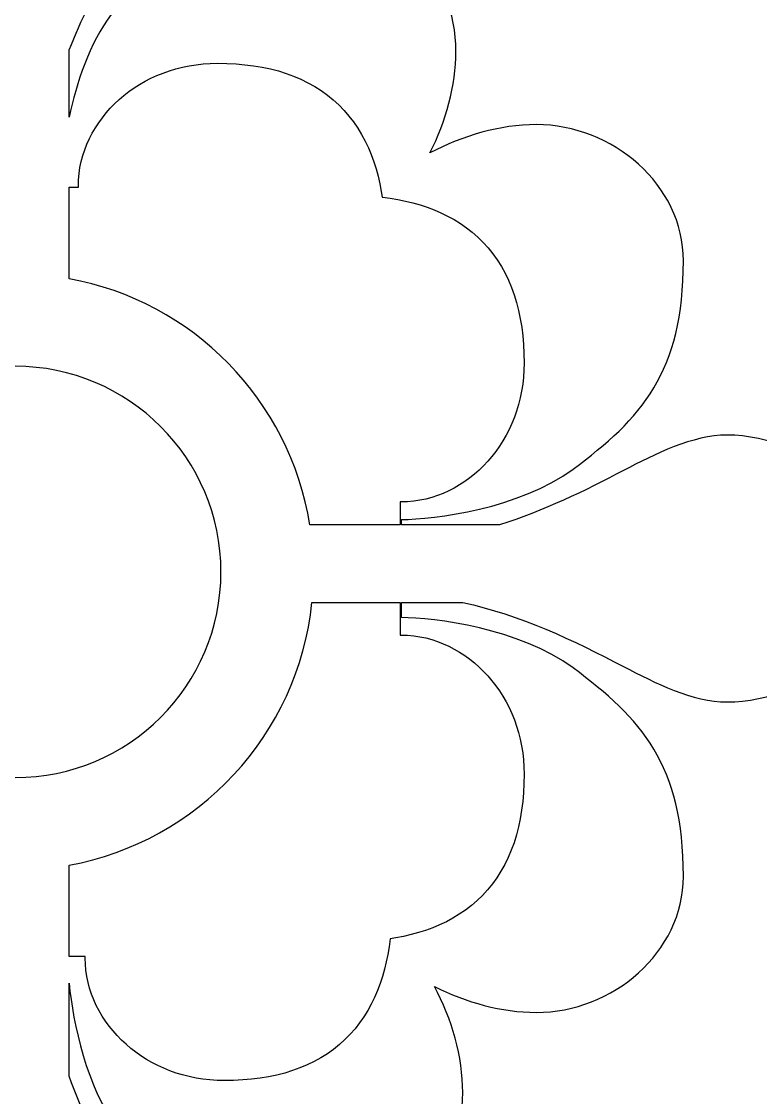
# Model space of a CAD drawing. Header units: centimetres. Extents: x 21.2 to 27, y -9 to 9.
# Drawn here: x 25.418 to 26.209, y 0.678 to 1.83 of the extents above; entities that cross this region are included whole.
import ezdxf

# ---------------------------------------------------------------- set-up
doc = ezdxf.new("R2010")
doc.units = ezdxf.units.CM
doc.header["$MEASUREMENT"] = 0
doc.layers.add('layer 1', color=7, linetype='Continuous')

msp = doc.modelspace()

# ---------------------------------------------------------------- linework, layer by layer
at = {"layer": 'layer 1', "color": 250}
for points, knots in [([(21.19047, -9.00019), (21.19047, -9.00019), (21.19047, -7.7491), (21.19047, -7.7491), (21.19047, -7.7491), (21.19047, -7.7491), (21.19047, -7.63661), (21.19047, -7.63661), (21.19047, -7.63661), (21.19047, -7.63661), (21.19047, -7.23319), (21.19047, -7.23319), (21.19047, -7.23319), (21.19047, -7.23319), (21.19047, -7.03897), (21.19047, -7.03897), (21.19047, -7.03897), (21.19047, -7.03897), (21.19047, -5.26695), (21.19047, -5.26695), (21.19047, -5.26695), (21.19047, -5.26695), (21.19047, -5.15446), (21.19047, -5.15446), (21.19047, -5.15446), (21.19047, -5.15446), (21.19047, -4.75104), (21.19047, -4.75104), (21.19047, -4.75104), (21.19047, -4.75104), (21.19047, -4.55682), (21.19047, -4.55682), (21.19047, -4.55682), (21.19047, -4.55682), (21.19047, -2.7848), (21.19047, -2.7848), (21.19047, -2.7848), (21.19047, -2.7848), (21.19047, -2.67231), (21.19047, -2.67231), (21.19047, -2.67231), (21.19047, -2.67231), (21.19047, -2.26889), (21.19047, -2.26889), (21.19047, -2.26889), (21.19047, -2.26889), (21.19047, -2.07467), (21.19047, -2.07467), (21.19047, -2.07467), (21.19047, -2.07467), (21.19047, -0.30265), (21.19047, -0.30265), (21.19047, -0.30265), (21.19047, -0.30265), (21.19047, -0.19016), (21.19047, -0.19016), (21.19047, -0.19016), (21.19047, -0.19016), (21.19047, 0.21326), (21.19047, 0.21326), (21.19047, 0.21326), (21.19047, 0.21326), (21.19047, 0.40748), (21.19047, 0.40748), (21.19047, 0.40748), (21.19047, 0.40748), (21.19047, 2.1795), (21.19047, 2.1795), (21.19047, 2.1795), (21.19047, 2.1795), (21.19047, 2.29199), (21.19047, 2.29199), (21.19047, 2.29199), (21.19047, 2.29199), (21.19047, 2.69541), (21.19047, 2.69541), (21.19047, 2.69541), (21.19047, 2.69541), (21.19047, 2.88963), (21.19047, 2.88963), (21.19047, 2.88963), (21.19047, 2.88963), (21.19047, 4.66165), (21.19047, 4.66165), (21.19047, 4.66165), (21.19047, 4.66165), (21.19047, 4.77414), (21.19047, 4.77414), (21.19047, 4.77414), (21.19047, 4.77414), (21.19047, 5.17756), (21.19047, 5.17756), (21.19047, 5.17756), (21.19047, 5.17756), (21.19047, 5.37178), (21.19047, 5.37178), (21.19047, 5.37178), (21.19047, 5.37178), (21.19047, 7.1438), (21.19047, 7.1438), (21.19047, 7.1438), (21.19047, 7.1438), (21.19047, 7.25629), (21.19047, 7.25629), (21.19047, 7.25629), (21.19047, 7.25629), (21.19047, 7.65971), (21.19047, 7.65971), (21.19047, 7.65971), (21.19047, 7.65971), (21.19047, 7.85393), (21.19047, 7.85393), (21.19047, 7.85393), (21.19047, 7.85393), (21.19047, 9.00077), (21.19047, 9.00077), (21.19047, 9.00077), (21.19047, 9.00077), (22.06369, 9.00077), (22.06369, 9.00077), (22.06369, 9.00077), (22.06369, 9.00077), (22.26069, 9.00077), (22.26069, 9.00077), (22.26069, 9.00077), (22.26069, 9.00077), (22.75317, 9.00077), (22.75317, 9.00077), (22.75317, 9.00077), (22.75317, 9.00077), (22.83643, 9.00077), (22.83643, 9.00077), (22.83643, 9.00077), (22.83643, 9.00077), (23.30109, 9.00077), (23.30109, 9.00077), (23.30109, 9.00077), (23.30109, 9.00077), (23.4937, 9.00077), (23.4937, 9.00077), (23.4937, 9.00077), (23.4937, 9.00077), (24.69645, 9.00077), (24.69645, 9.00077), (24.69645, 9.00077), (24.69645, 9.00077), (24.89344, 9.00077), (24.89344, 9.00077), (24.89344, 9.00077), (24.89344, 9.00077), (25.38592, 9.00077), (25.38592, 9.00077), (25.38592, 9.00077), (25.38592, 9.00077), (25.46919, 9.00077), (25.46919, 9.00077), (25.46919, 9.00077), (25.46919, 9.00077), (25.93384, 9.00077), (25.93384, 9.00077), (25.93384, 9.00077), (25.93384, 9.00077), (26.12645, 9.00077), (26.12645, 9.00077), (26.12645, 9.00077), (26.12645, 9.00077), (26.99977, 9.00077), (26.99977, 9.00077), (26.99977, 9.00077), (26.99977, 9.00077), (26.99977, 7.78696), (26.99977, 7.78696), (26.99977, 7.78696), (26.99977, 7.78696), (26.99977, 7.67444), (26.99977, 7.67444), (26.99977, 7.67444), (26.99977, 7.67444), (26.99977, 7.27121), (26.99977, 7.27121), (26.99977, 7.27121), (26.99977, 7.27121), (26.99977, 7.0909), (26.99977, 7.0909), (26.99977, 7.0909), (26.99977, 7.0909), (26.99977, 5.25821), (26.99977, 5.25821), (26.99977, 5.25821), (26.99977, 5.25821), (26.99977, 5.1457), (26.99977, 5.1457), (26.99977, 5.1457), (26.99977, 5.1457), (26.99977, 4.74247), (26.99977, 4.74247), (26.99977, 4.74247), (26.99977, 4.74247), (26.99977, 4.56216), (26.99977, 4.56216), (26.99977, 4.56216), (26.99977, 4.56216), (26.99977, 2.79003), (26.99977, 2.79003), (26.99977, 2.79003), (26.99977, 2.79003), (26.99977, 2.67751), (26.99977, 2.67751), (26.99977, 2.67751), (26.99977, 2.67751), (26.99977, 2.27429), (26.99977, 2.27429), (26.99977, 2.27429), (26.99977, 2.27429), (26.99977, 2.09398), (26.99977, 2.09398), (26.99977, 2.09398), (26.99977, 2.09398), (26.99977, 0.32184), (26.99977, 0.32184), (26.99977, 0.32184), (26.99977, 0.32184), (26.99977, 0.20933), (26.99977, 0.20933), (26.99977, 0.20933), (26.99977, 0.20933), (26.99977, -0.1939), (26.99977, -0.1939), (26.99977, -0.1939), (26.99977, -0.1939), (26.99977, -0.37421), (26.99977, -0.37421), (26.99977, -0.37421), (26.99977, -0.37421), (26.99977, -2.14634), (26.99977, -2.14634), (26.99977, -2.14634), (26.99977, -2.14634), (26.99977, -2.25886), (26.99977, -2.25886), (26.99977, -2.25886), (26.99977, -2.25886), (26.99977, -2.66208), (26.99977, -2.66208), (26.99977, -2.66208), (26.99977, -2.66208), (26.99977, -2.84239), (26.99977, -2.84239), (26.99977, -2.84239), (26.99977, -2.84239), (26.99977, -4.61452), (26.99977, -4.61452), (26.99977, -4.61452), (26.99977, -4.61452), (26.99977, -4.72704), (26.99977, -4.72704), (26.99977, -4.72704), (26.99977, -4.72704), (26.99977, -5.13027), (26.99977, -5.13027), (26.99977, -5.13027), (26.99977, -5.13027), (26.99977, -5.31058), (26.99977, -5.31058), (26.99977, -5.31058), (26.99977, -5.31058), (26.99977, -7.08271), (26.99977, -7.08271), (26.99977, -7.08271), (26.99977, -7.08271), (26.99977, -7.19522), (26.99977, -7.19522), (26.99977, -7.19522), (26.99977, -7.19522), (26.99977, -7.59845), (26.99977, -7.59845), (26.99977, -7.59845), (26.99977, -7.59845), (26.99977, -7.77876), (26.99977, -7.77876), (26.99977, -7.77876), (26.99977, -7.77876), (26.99977, -9.00019), (26.99977, -9.00019), (26.99977, -9.00019), (26.99977, -9.00019), (26.12655, -9.00019), (26.12655, -9.00019), (26.12655, -9.00019), (26.12655, -9.00019), (25.92852, -9.00019), (25.92852, -9.00019), (25.92852, -9.00019), (25.92852, -9.00019), (25.46919, -9.00019), (25.46919, -9.00019), (25.46919, -9.00019), (25.46919, -9.00019), (25.38592, -9.00019), (25.38592, -9.00019), (25.38592, -9.00019), (25.38592, -9.00019), (24.89003, -9.00019), (24.89003, -9.00019), (24.89003, -9.00019), (24.89003, -9.00019), (24.69651, -9.00019), (24.69651, -9.00019), (24.69651, -9.00019), (24.69651, -9.00019), (23.4938, -9.00019), (23.4938, -9.00019), (23.4938, -9.00019), (23.4938, -9.00019), (23.29577, -9.00019), (23.29577, -9.00019), (23.29577, -9.00019), (23.29577, -9.00019), (22.83643, -9.00019), (22.83643, -9.00019), (22.83643, -9.00019), (22.83643, -9.00019), (22.75317, -9.00019), (22.75317, -9.00019), (22.75317, -9.00019), (22.75317, -9.00019), (22.25728, -9.00019), (22.25728, -9.00019), (22.25728, -9.00019), (22.25728, -9.00019), (22.06376, -9.00019), (22.06376, -9.00019), (22.06376, -9.00019), (22.06376, -9.00019), (21.19047, -9.00019), (21.19047, -9.00019)], [0, 0, 0, 0, 0.0117647, 0.0117647, 0.0117647, 0.0117647, 0.0235294, 0.0235294, 0.0235294, 0.0235294, 0.0352941, 0.0352941, 0.0352941, 0.0352941, 0.0470588, 0.0470588, 0.0470588, 0.0470588, 0.0588235, 0.0588235, 0.0588235, 0.0588235, 0.0705882, 0.0705882, 0.0705882, 0.0705882, 0.0823529, 0.0823529, 0.0823529, 0.0823529, 0.0941176, 0.0941176, 0.0941176, 0.0941176, 0.1058824, 0.1058824, 0.1058824, 0.1058824, 0.1176471, 0.1176471, 0.1176471, 0.1176471, 0.1294118, 0.1294118, 0.1294118, 0.1294118, 0.1411765, 0.1411765, 0.1411765, 0.1411765, 0.1529412, 0.1529412, 0.1529412, 0.1529412, 0.1647059, 0.1647059, 0.1647059, 0.1647059, 0.1764706, 0.1764706, 0.1764706, 0.1764706, 0.1882353, 0.1882353, 0.1882353, 0.1882353, 0.2, 0.2, 0.2, 0.2, 0.2117647, 0.2117647, 0.2117647, 0.2117647, 0.2235294, 0.2235294, 0.2235294, 0.2235294, 0.2352941, 0.2352941, 0.2352941, 0.2352941, 0.2470588, 0.2470588, 0.2470588, 0.2470588, 0.2588235, 0.2588235, 0.2588235, 0.2588235, 0.2705882, 0.2705882, 0.2705882, 0.2705882, 0.2823529, 0.2823529, 0.2823529, 0.2823529, 0.2941176, 0.2941176, 0.2941176, 0.2941176, 0.3058824, 0.3058824, 0.3058824, 0.3058824, 0.3176471, 0.3176471, 0.3176471, 0.3176471, 0.3294118, 0.3294118, 0.3294118, 0.3294118, 0.3411765, 0.3411765, 0.3411765, 0.3411765, 0.3529412, 0.3529412, 0.3529412, 0.3529412, 0.3647059, 0.3647059, 0.3647059, 0.3647059, 0.3764706, 0.3764706, 0.3764706, 0.3764706, 0.3882353, 0.3882353, 0.3882353, 0.3882353, 0.4, 0.4, 0.4, 0.4, 0.4117647, 0.4117647, 0.4117647, 0.4117647, 0.4235294, 0.4235294, 0.4235294, 0.4235294, 0.4352941, 0.4352941, 0.4352941, 0.4352941, 0.4470588, 0.4470588, 0.4470588, 0.4470588, 0.4588235, 0.4588235, 0.4588235, 0.4588235, 0.4705882, 0.4705882, 0.4705882, 0.4705882, 0.4823529, 0.4823529, 0.4823529, 0.4823529, 0.4941176, 0.4941176, 0.4941176, 0.4941176, 0.5058824, 0.5058824, 0.5058824, 0.5058824, 0.5176471, 0.5176471, 0.5176471, 0.5176471, 0.5294118, 0.5294118, 0.5294118, 0.5294118, 0.5411765, 0.5411765, 0.5411765, 0.5411765, 0.5529412, 0.5529412, 0.5529412, 0.5529412, 0.5647059, 0.5647059, 0.5647059, 0.5647059, 0.5764706, 0.5764706, 0.5764706, 0.5764706, 0.5882353, 0.5882353, 0.5882353, 0.5882353, 0.6, 0.6, 0.6, 0.6, 0.6117647, 0.6117647, 0.6117647, 0.6117647, 0.6235294, 0.6235294, 0.6235294, 0.6235294, 0.6352941, 0.6352941, 0.6352941, 0.6352941, 0.6470588, 0.6470588, 0.6470588, 0.6470588, 0.6588235, 0.6588235, 0.6588235, 0.6588235, 0.6705882, 0.6705882, 0.6705882, 0.6705882, 0.6823529, 0.6823529, 0.6823529, 0.6823529, 0.6941176, 0.6941176, 0.6941176, 0.6941176, 0.7058824, 0.7058824, 0.7058824, 0.7058824, 0.7176471, 0.7176471, 0.7176471, 0.7176471, 0.7294118, 0.7294118, 0.7294118, 0.7294118, 0.7411765, 0.7411765, 0.7411765, 0.7411765, 0.7529412, 0.7529412, 0.7529412, 0.7529412, 0.7647059, 0.7647059, 0.7647059, 0.7647059, 0.7764706, 0.7764706, 0.7764706, 0.7764706, 0.7882353, 0.7882353, 0.7882353, 0.7882353, 0.8, 0.8, 0.8, 0.8, 0.8117647, 0.8117647, 0.8117647, 0.8117647, 0.8235294, 0.8235294, 0.8235294, 0.8235294, 0.8352941, 0.8352941, 0.8352941, 0.8352941, 0.8470588, 0.8470588, 0.8470588, 0.8470588, 0.8588235, 0.8588235, 0.8588235, 0.8588235, 0.8705882, 0.8705882, 0.8705882, 0.8705882, 0.8823529, 0.8823529, 0.8823529, 0.8823529, 0.8941176, 0.8941176, 0.8941176, 0.8941176, 0.9058824, 0.9058824, 0.9058824, 0.9058824, 0.9176471, 0.9176471, 0.9176471, 0.9176471, 0.9294118, 0.9294118, 0.9294118, 0.9294118, 0.9411765, 0.9411765, 0.9411765, 0.9411765, 0.9529412, 0.9529412, 0.9529412, 0.9529412, 0.9647059, 0.9647059, 0.9647059, 0.9647059, 0.9764706, 0.9764706, 0.9764706, 0.9764706, 1, 1, 1, 1]), ([(26.66267, 1.75896), (26.5076, 1.77682), (26.38481, 1.94195), (26.37667, 2.1467), (26.37667, 2.1467), (26.15263, 2.1493), (25.97198, 2.28903), (25.97198, 2.461), (25.97198, 2.461), (25.97198, 2.46704), (25.97222, 2.47304), (25.97266, 2.479), (25.97266, 2.479), (25.97266, 2.479), (25.72751, 2.4044), (25.72751, 2.4044), (25.72751, 2.4044), (25.72751, 2.4044), (25.51132, 2.47019), (25.51132, 2.47019), (25.51132, 2.47019), (25.51132, 2.47019), (25.44722, 2.25087), (25.44722, 2.25087), (25.44722, 2.25087), (25.46594, 2.21258), (25.48543, 2.1756), (25.50117, 2.14663), (25.50117, 2.14663), (25.53034, 2.09416), (25.55074, 2.04605), (25.55074, 2.00229), (25.55074, 2.00229), (25.55074, 1.96584), (25.53034, 1.92501), (25.51283, 1.89147), (25.51283, 1.89147), (25.49743, 1.86247), (25.48204, 1.83154), (25.46919, 1.79947), (25.46919, 1.79947), (25.46919, 1.79947), (25.46919, 1.72738), (25.46919, 1.72738), (25.46919, 1.72738), (25.47708, 1.76451), (25.49107, 1.8063), (25.5143, 1.83752), (25.5143, 1.83752), (25.56824, 1.91044), (25.6178, 1.95562), (25.73739, 1.95562), (25.73739, 1.95562), (25.81904, 1.95562), (25.88319, 1.87983), (25.88319, 1.79815), (25.88319, 1.79815), (25.88319, 1.7612), (25.87243, 1.72306), (25.85539, 1.68926), (25.85539, 1.68926), (25.89035, 1.70773), (25.93037, 1.71954), (25.96909, 1.71954), (25.96909, 1.71954), (26.05076, 1.71954), (26.12656, 1.65539), (26.12656, 1.57374), (26.12656, 1.57374), (26.12656, 1.45415), (26.08138, 1.4046), (26.00846, 1.35065), (26.00846, 1.35065), (25.95161, 1.30836), (25.85974, 1.29669), (25.82474, 1.29669), (25.82474, 1.29669), (25.82474, 1.29669), (25.82474, 1.29102), (25.82474, 1.29102), (25.82474, 1.29102), (25.82474, 1.29102), (25.9299, 1.29102), (25.9299, 1.29102), (25.9299, 1.29102), (25.97644, 1.30562), (26.02135, 1.32741), (26.0624, 1.3492), (26.0624, 1.3492), (26.09594, 1.3667), (26.13677, 1.3871), (26.17323, 1.3871), (26.17323, 1.3871), (26.21698, 1.3871), (26.26509, 1.3667), (26.31756, 1.33752), (26.31756, 1.33752), (26.3686, 1.30983), (26.44443, 1.27044), (26.50858, 1.24422), (26.50858, 1.24422), (26.44443, 1.21796), (26.3686, 1.17859), (26.31756, 1.15089), (26.31756, 1.15089), (26.26509, 1.12171), (26.21698, 1.10131), (26.17323, 1.10131), (26.17323, 1.10131), (26.13677, 1.10131), (26.09594, 1.12171), (26.0624, 1.13923), (26.0624, 1.13923), (26.0099, 1.1671), (25.9511, 1.19495), (25.89063, 1.20776), (25.89063, 1.20776), (25.89063, 1.20776), (25.82474, 1.20776), (25.82474, 1.20776), (25.82474, 1.20776), (25.82474, 1.20776), (25.82474, 1.19172), (25.82474, 1.19172), (25.82474, 1.19172), (25.85974, 1.19172), (25.95161, 1.18005), (26.00846, 1.13776), (26.00846, 1.13776), (26.08138, 1.08381), (26.12656, 1.03425), (26.12656, 0.91467), (26.12656, 0.91467), (26.12656, 0.83301), (26.05076, 0.76887), (25.96909, 0.76887), (25.96909, 0.76887), (25.93214, 0.76887), (25.89399, 0.77962), (25.8602, 0.79667), (25.8602, 0.79667), (25.87866, 0.7617), (25.89047, 0.72168), (25.89047, 0.68297), (25.89047, 0.68297), (25.89047, 0.60129), (25.82633, 0.5255), (25.74467, 0.5255), (25.74467, 0.5255), (25.62509, 0.5255), (25.57553, 0.57068), (25.52159, 0.6436), (25.52159, 0.6436), (25.48778, 0.68904), (25.47354, 0.75687), (25.46919, 0.80013), (25.46919, 0.80013), (25.46919, 0.80013), (25.46919, 0.70077), (25.46919, 0.70077), (25.46919, 0.70077), (25.48326, 0.66187), (25.5017, 0.62438), (25.52013, 0.58965), (25.52013, 0.58965), (25.53763, 0.55611), (25.55803, 0.51528), (25.55803, 0.47882), (25.55803, 0.47882), (25.55803, 0.43507), (25.53763, 0.38696), (25.50845, 0.33449), (25.50845, 0.33449), (25.49345, 0.30683), (25.475, 0.27189), (25.45708, 0.23547), (25.45708, 0.23547), (25.45708, 0.23547), (25.51132, 0.04986), (25.51132, 0.04986), (25.51132, 0.04986), (25.51132, 0.04986), (25.72751, 0.11565), (25.72751, 0.11565), (25.72751, 0.11565), (25.72751, 0.11565), (25.97656, 0.03987), (25.97656, 0.03987), (25.97656, 0.03987), (26.00522, 0.1858), (26.16509, 0.29894), (26.36135, 0.30674), (26.36135, 0.30674), (26.36388, 0.52512), (26.49671, 0.70224), (26.66267, 0.71106), (26.66267, 0.71106), (26.66267, 0.71106), (26.66267, 1.75896), (26.66267, 1.75896)], [0, 0, 0, 0, 0.0196078, 0.0196078, 0.0196078, 0.0196078, 0.0392157, 0.0392157, 0.0392157, 0.0392157, 0.0588235, 0.0588235, 0.0588235, 0.0588235, 0.0784314, 0.0784314, 0.0784314, 0.0784314, 0.0980392, 0.0980392, 0.0980392, 0.0980392, 0.1176471, 0.1176471, 0.1176471, 0.1176471, 0.1372549, 0.1372549, 0.1372549, 0.1372549, 0.1568627, 0.1568627, 0.1568627, 0.1568627, 0.1764706, 0.1764706, 0.1764706, 0.1764706, 0.1960784, 0.1960784, 0.1960784, 0.1960784, 0.2156863, 0.2156863, 0.2156863, 0.2156863, 0.2352941, 0.2352941, 0.2352941, 0.2352941, 0.254902, 0.254902, 0.254902, 0.254902, 0.2745098, 0.2745098, 0.2745098, 0.2745098, 0.2941176, 0.2941176, 0.2941176, 0.2941176, 0.3137255, 0.3137255, 0.3137255, 0.3137255, 0.3333333, 0.3333333, 0.3333333, 0.3333333, 0.3529412, 0.3529412, 0.3529412, 0.3529412, 0.372549, 0.372549, 0.372549, 0.372549, 0.3921569, 0.3921569, 0.3921569, 0.3921569, 0.4117647, 0.4117647, 0.4117647, 0.4117647, 0.4313725, 0.4313725, 0.4313725, 0.4313725, 0.4509804, 0.4509804, 0.4509804, 0.4509804, 0.4705882, 0.4705882, 0.4705882, 0.4705882, 0.4901961, 0.4901961, 0.4901961, 0.4901961, 0.5098039, 0.5098039, 0.5098039, 0.5098039, 0.5294118, 0.5294118, 0.5294118, 0.5294118, 0.5490196, 0.5490196, 0.5490196, 0.5490196, 0.5686275, 0.5686275, 0.5686275, 0.5686275, 0.5882353, 0.5882353, 0.5882353, 0.5882353, 0.6078431, 0.6078431, 0.6078431, 0.6078431, 0.627451, 0.627451, 0.627451, 0.627451, 0.6470588, 0.6470588, 0.6470588, 0.6470588, 0.6666667, 0.6666667, 0.6666667, 0.6666667, 0.6862745, 0.6862745, 0.6862745, 0.6862745, 0.7058824, 0.7058824, 0.7058824, 0.7058824, 0.7254902, 0.7254902, 0.7254902, 0.7254902, 0.745098, 0.745098, 0.745098, 0.745098, 0.7647059, 0.7647059, 0.7647059, 0.7647059, 0.7843137, 0.7843137, 0.7843137, 0.7843137, 0.8039216, 0.8039216, 0.8039216, 0.8039216, 0.8235294, 0.8235294, 0.8235294, 0.8235294, 0.8431373, 0.8431373, 0.8431373, 0.8431373, 0.8627451, 0.8627451, 0.8627451, 0.8627451, 0.8823529, 0.8823529, 0.8823529, 0.8823529, 0.9019608, 0.9019608, 0.9019608, 0.9019608, 0.9215686, 0.9215686, 0.9215686, 0.9215686, 0.9411765, 0.9411765, 0.9411765, 0.9411765, 0.9607843, 0.9607843, 0.9607843, 0.9607843, 1, 1, 1, 1]), ([(25.46919, 1.65253), (25.46919, 1.65253), (25.46919, 1.55459), (25.46919, 1.55459), (25.46919, 1.55459), (25.60162, 1.5304), (25.70554, 1.42447), (25.72674, 1.29102), (25.72674, 1.29102), (25.72674, 1.29102), (25.82347, 1.29102), (25.82347, 1.29102), (25.82347, 1.29102), (25.82347, 1.29102), (25.82347, 1.31549), (25.82347, 1.31549), (25.82347, 1.31549), (25.82347, 1.31549), (25.82524, 1.31549), (25.82524, 1.31549), (25.82524, 1.31549), (25.82524, 1.31549), (25.8314, 1.31567), (25.8314, 1.31567), (25.8314, 1.31567), (25.8314, 1.31567), (25.83801, 1.31627), (25.83801, 1.31627), (25.83801, 1.31627), (25.83801, 1.31627), (25.84455, 1.31724), (25.84455, 1.31724), (25.84455, 1.31724), (25.84455, 1.31724), (25.85099, 1.31859), (25.85099, 1.31859), (25.85099, 1.31859), (25.85099, 1.31859), (25.85733, 1.32029), (25.85733, 1.32029), (25.85733, 1.32029), (25.85733, 1.32029), (25.86356, 1.32234), (25.86356, 1.32234), (25.86356, 1.32234), (25.86356, 1.32234), (25.86965, 1.32471), (25.86965, 1.32471), (25.86965, 1.32471), (25.86965, 1.32471), (25.87561, 1.32741), (25.87561, 1.32741), (25.87561, 1.32741), (25.87561, 1.32741), (25.88142, 1.3304), (25.88142, 1.3304), (25.88142, 1.3304), (25.88142, 1.3304), (25.88708, 1.3337), (25.88708, 1.3337), (25.88708, 1.3337), (25.88708, 1.3337), (25.89257, 1.33729), (25.89257, 1.33729), (25.89257, 1.33729), (25.89257, 1.33729), (25.89789, 1.34115), (25.89789, 1.34115), (25.89789, 1.34115), (25.89789, 1.34115), (25.90304, 1.34527), (25.90304, 1.34527), (25.90304, 1.34527), (25.90304, 1.34527), (25.90799, 1.34966), (25.90799, 1.34966), (25.90799, 1.34966), (25.90799, 1.34966), (25.91276, 1.35429), (25.91276, 1.35429), (25.91276, 1.35429), (25.91276, 1.35429), (25.91733, 1.35917), (25.91733, 1.35917), (25.91733, 1.35917), (25.91733, 1.35917), (25.92169, 1.36429), (25.92169, 1.36429), (25.92169, 1.36429), (25.92169, 1.36429), (25.92583, 1.36964), (25.92583, 1.36964), (25.92583, 1.36964), (25.92583, 1.36964), (25.92975, 1.3752), (25.92975, 1.3752), (25.92975, 1.3752), (25.92975, 1.3752), (25.93344, 1.38099), (25.93344, 1.38099), (25.93344, 1.38099), (25.93344, 1.38099), (25.93688, 1.38698), (25.93688, 1.38698), (25.93688, 1.38698), (25.93688, 1.38698), (25.94007, 1.39317), (25.94007, 1.39317), (25.94007, 1.39317), (25.94007, 1.39317), (25.94301, 1.39955), (25.94301, 1.39955), (25.94301, 1.39955), (25.94301, 1.39955), (25.94567, 1.40613), (25.94567, 1.40613), (25.94567, 1.40613), (25.94567, 1.40613), (25.94806, 1.41288), (25.94806, 1.41288), (25.94806, 1.41288), (25.94806, 1.41288), (25.95015, 1.4198), (25.95015, 1.4198), (25.95015, 1.4198), (25.95015, 1.4198), (25.95195, 1.42687), (25.95195, 1.42687), (25.95195, 1.42687), (25.95195, 1.42687), (25.95344, 1.43411), (25.95344, 1.43411), (25.95344, 1.43411), (25.95344, 1.43411), (25.95462, 1.44148), (25.95462, 1.44148), (25.95462, 1.44148), (25.95462, 1.44148), (25.95546, 1.44899), (25.95546, 1.44899), (25.95546, 1.44899), (25.95546, 1.44899), (25.95598, 1.45662), (25.95598, 1.45662), (25.95598, 1.45662), (25.95598, 1.45662), (25.95615, 1.46426), (25.95615, 1.46426), (25.95615, 1.46426), (25.95615, 1.46426), (25.95599, 1.47434), (25.95599, 1.47434), (25.95599, 1.47434), (25.95599, 1.47434), (25.9555, 1.48405), (25.9555, 1.48405), (25.9555, 1.48405), (25.9555, 1.48405), (25.95469, 1.49351), (25.95469, 1.49351), (25.95469, 1.49351), (25.95469, 1.49351), (25.95355, 1.50274), (25.95355, 1.50274), (25.95355, 1.50274), (25.95355, 1.50274), (25.95207, 1.51172), (25.95207, 1.51172), (25.95207, 1.51172), (25.95207, 1.51172), (25.95024, 1.52047), (25.95024, 1.52047), (25.95024, 1.52047), (25.95024, 1.52047), (25.94806, 1.52897), (25.94806, 1.52897), (25.94806, 1.52897), (25.94806, 1.52897), (25.94553, 1.53724), (25.94553, 1.53724), (25.94553, 1.53724), (25.94553, 1.53724), (25.94264, 1.54525), (25.94264, 1.54525), (25.94264, 1.54525), (25.94264, 1.54525), (25.93938, 1.55301), (25.93938, 1.55301), (25.93938, 1.55301), (25.93938, 1.55301), (25.93576, 1.56049), (25.93576, 1.56049), (25.93576, 1.56049), (25.93576, 1.56049), (25.93178, 1.5677), (25.93178, 1.5677), (25.93178, 1.5677), (25.93178, 1.5677), (25.92743, 1.57462), (25.92743, 1.57462), (25.92743, 1.57462), (25.92743, 1.57462), (25.92273, 1.58123), (25.92273, 1.58123), (25.92273, 1.58123), (25.92273, 1.58123), (25.91768, 1.58751), (25.91768, 1.58751), (25.91768, 1.58751), (25.91768, 1.58751), (25.91232, 1.59346), (25.91232, 1.59346), (25.91232, 1.59346), (25.91232, 1.59346), (25.90663, 1.59907), (25.90663, 1.59907), (25.90663, 1.59907), (25.90663, 1.59907), (25.90065, 1.60431), (25.90065, 1.60431), (25.90065, 1.60431), (25.90065, 1.60431), (25.89441, 1.60919), (25.89441, 1.60919), (25.89441, 1.60919), (25.89441, 1.60919), (25.88792, 1.61372), (25.88792, 1.61372), (25.88792, 1.61372), (25.88792, 1.61372), (25.8812, 1.61788), (25.8812, 1.61788), (25.8812, 1.61788), (25.8812, 1.61788), (25.87427, 1.62169), (25.87427, 1.62169), (25.87427, 1.62169), (25.87427, 1.62169), (25.86715, 1.62516), (25.86715, 1.62516), (25.86715, 1.62516), (25.86715, 1.62516), (25.85985, 1.62829), (25.85985, 1.62829), (25.85985, 1.62829), (25.85985, 1.62829), (25.85237, 1.6311), (25.85237, 1.6311), (25.85237, 1.6311), (25.85237, 1.6311), (25.84475, 1.63359), (25.84475, 1.63359), (25.84475, 1.63359), (25.84475, 1.63359), (25.83698, 1.63578), (25.83698, 1.63578), (25.83698, 1.63578), (25.83698, 1.63578), (25.82907, 1.63768), (25.82907, 1.63768), (25.82907, 1.63768), (25.82907, 1.63768), (25.82102, 1.63931), (25.82102, 1.63931), (25.82102, 1.63931), (25.82102, 1.63931), (25.81284, 1.64068), (25.81284, 1.64068), (25.81284, 1.64068), (25.81284, 1.64068), (25.80454, 1.64178), (25.80454, 1.64178), (25.80454, 1.64178), (25.80454, 1.64178), (25.80429, 1.64181), (25.80429, 1.64181), (25.80429, 1.64181), (25.80429, 1.64181), (25.8033, 1.64807), (25.8033, 1.64807), (25.8033, 1.64807), (25.8033, 1.64807), (25.80172, 1.65622), (25.80172, 1.65622), (25.80172, 1.65622), (25.80172, 1.65622), (25.79987, 1.66423), (25.79987, 1.66423), (25.79987, 1.66423), (25.79987, 1.66423), (25.79773, 1.6721), (25.79773, 1.6721), (25.79773, 1.6721), (25.79773, 1.6721), (25.79528, 1.67982), (25.79528, 1.67982), (25.79528, 1.67982), (25.79528, 1.67982), (25.79252, 1.68739), (25.79252, 1.68739), (25.79252, 1.68739), (25.79252, 1.68739), (25.78943, 1.69479), (25.78943, 1.69479), (25.78943, 1.69479), (25.78943, 1.69479), (25.786, 1.70201), (25.786, 1.70201), (25.786, 1.70201), (25.786, 1.70201), (25.78223, 1.70903), (25.78223, 1.70903), (25.78223, 1.70903), (25.78223, 1.70903), (25.77809, 1.71585), (25.77809, 1.71585), (25.77809, 1.71585), (25.77809, 1.71585), (25.77359, 1.72244), (25.77359, 1.72244), (25.77359, 1.72244), (25.77359, 1.72244), (25.76873, 1.72877), (25.76873, 1.72877), (25.76873, 1.72877), (25.76873, 1.72877), (25.76349, 1.73484), (25.76349, 1.73484), (25.76349, 1.73484), (25.76349, 1.73484), (25.75789, 1.74062), (25.75789, 1.74062), (25.75789, 1.74062), (25.75789, 1.74062), (25.75193, 1.74608), (25.75193, 1.74608), (25.75193, 1.74608), (25.75193, 1.74608), (25.74564, 1.7512), (25.74564, 1.7512), (25.74564, 1.7512), (25.74564, 1.7512), (25.73902, 1.75598), (25.73902, 1.75598), (25.73902, 1.75598), (25.73902, 1.75598), (25.73208, 1.76041), (25.73208, 1.76041), (25.73208, 1.76041), (25.73208, 1.76041), (25.72483, 1.76447), (25.72483, 1.76447), (25.72483, 1.76447), (25.72483, 1.76447), (25.7173, 1.76815), (25.7173, 1.76815), (25.7173, 1.76815), (25.7173, 1.76815), (25.70951, 1.77146), (25.70951, 1.77146), (25.70951, 1.77146), (25.70951, 1.77146), (25.70144, 1.77441), (25.70144, 1.77441), (25.70144, 1.77441), (25.70144, 1.77441), (25.69312, 1.77699), (25.69312, 1.77699), (25.69312, 1.77699), (25.69312, 1.77699), (25.68456, 1.7792), (25.68456, 1.7792), (25.68456, 1.7792), (25.68456, 1.7792), (25.67575, 1.78106), (25.67575, 1.78106), (25.67575, 1.78106), (25.67575, 1.78106), (25.6667, 1.78257), (25.6667, 1.78257), (25.6667, 1.78257), (25.6667, 1.78257), (25.65741, 1.78373), (25.65741, 1.78373), (25.65741, 1.78373), (25.65741, 1.78373), (25.64786, 1.78456), (25.64786, 1.78456), (25.64786, 1.78456), (25.64786, 1.78456), (25.63807, 1.78505), (25.63807, 1.78505), (25.63807, 1.78505), (25.63807, 1.78505), (25.62791, 1.78522), (25.62791, 1.78522), (25.62791, 1.78522), (25.62791, 1.78522), (25.62027, 1.78504), (25.62027, 1.78504), (25.62027, 1.78504), (25.62027, 1.78504), (25.61264, 1.78453), (25.61264, 1.78453), (25.61264, 1.78453), (25.61264, 1.78453), (25.60513, 1.78368), (25.60513, 1.78368), (25.60513, 1.78368), (25.60513, 1.78368), (25.59776, 1.78251), (25.59776, 1.78251), (25.59776, 1.78251), (25.59776, 1.78251), (25.59052, 1.78101), (25.59052, 1.78101), (25.59052, 1.78101), (25.59052, 1.78101), (25.58344, 1.77922), (25.58344, 1.77922), (25.58344, 1.77922), (25.58344, 1.77922), (25.57652, 1.77712), (25.57652, 1.77712), (25.57652, 1.77712), (25.57652, 1.77712), (25.56977, 1.77474), (25.56977, 1.77474), (25.56977, 1.77474), (25.56977, 1.77474), (25.5632, 1.77207), (25.5632, 1.77207), (25.5632, 1.77207), (25.5632, 1.77207), (25.55681, 1.76914), (25.55681, 1.76914), (25.55681, 1.76914), (25.55681, 1.76914), (25.55063, 1.76595), (25.55063, 1.76595), (25.55063, 1.76595), (25.55063, 1.76595), (25.54464, 1.76251), (25.54464, 1.76251), (25.54464, 1.76251), (25.54464, 1.76251), (25.53885, 1.75882), (25.53885, 1.75882), (25.53885, 1.75882), (25.53885, 1.75882), (25.53328, 1.7549), (25.53328, 1.7549), (25.53328, 1.7549), (25.53328, 1.7549), (25.52793, 1.75076), (25.52793, 1.75076), (25.52793, 1.75076), (25.52793, 1.75076), (25.52282, 1.7464), (25.52282, 1.7464), (25.52282, 1.7464), (25.52282, 1.7464), (25.51793, 1.74183), (25.51793, 1.74183), (25.51793, 1.74183), (25.51793, 1.74183), (25.5133, 1.73706), (25.5133, 1.73706), (25.5133, 1.73706), (25.5133, 1.73706), (25.50891, 1.7321), (25.50891, 1.7321), (25.50891, 1.7321), (25.50891, 1.7321), (25.50479, 1.72696), (25.50479, 1.72696), (25.50479, 1.72696), (25.50479, 1.72696), (25.50092, 1.72164), (25.50092, 1.72164), (25.50092, 1.72164), (25.50092, 1.72164), (25.49734, 1.71614), (25.49734, 1.71614), (25.49734, 1.71614), (25.49734, 1.71614), (25.49404, 1.71048), (25.49404, 1.71048), (25.49404, 1.71048), (25.49404, 1.71048), (25.49104, 1.70468), (25.49104, 1.70468), (25.49104, 1.70468), (25.49104, 1.70468), (25.48835, 1.69872), (25.48835, 1.69872), (25.48835, 1.69872), (25.48835, 1.69872), (25.48597, 1.69263), (25.48597, 1.69263), (25.48597, 1.69263), (25.48597, 1.69263), (25.48392, 1.6864), (25.48392, 1.6864), (25.48392, 1.6864), (25.48392, 1.6864), (25.48222, 1.68006), (25.48222, 1.68006), (25.48222, 1.68006), (25.48222, 1.68006), (25.48087, 1.67361), (25.48087, 1.67361), (25.48087, 1.67361), (25.48087, 1.67361), (25.4799, 1.66708), (25.4799, 1.66708), (25.4799, 1.66708), (25.4799, 1.66708), (25.4793, 1.66047), (25.4793, 1.66047), (25.4793, 1.66047), (25.4793, 1.66047), (25.47912, 1.65431), (25.47912, 1.65431), (25.47912, 1.65431), (25.47912, 1.65431), (25.47912, 1.65253), (25.47912, 1.65253), (25.47912, 1.65253), (25.47912, 1.65253), (25.46919, 1.65253), (25.46919, 1.65253)], [0, 0, 0, 0, 0.0074627, 0.0074627, 0.0074627, 0.0074627, 0.0149254, 0.0149254, 0.0149254, 0.0149254, 0.0223881, 0.0223881, 0.0223881, 0.0223881, 0.0298507, 0.0298507, 0.0298507, 0.0298507, 0.0373134, 0.0373134, 0.0373134, 0.0373134, 0.0447761, 0.0447761, 0.0447761, 0.0447761, 0.0522388, 0.0522388, 0.0522388, 0.0522388, 0.0597015, 0.0597015, 0.0597015, 0.0597015, 0.0671642, 0.0671642, 0.0671642, 0.0671642, 0.0746269, 0.0746269, 0.0746269, 0.0746269, 0.0820896, 0.0820896, 0.0820896, 0.0820896, 0.0895522, 0.0895522, 0.0895522, 0.0895522, 0.0970149, 0.0970149, 0.0970149, 0.0970149, 0.1044776, 0.1044776, 0.1044776, 0.1044776, 0.1119403, 0.1119403, 0.1119403, 0.1119403, 0.119403, 0.119403, 0.119403, 0.119403, 0.1268657, 0.1268657, 0.1268657, 0.1268657, 0.1343284, 0.1343284, 0.1343284, 0.1343284, 0.141791, 0.141791, 0.141791, 0.141791, 0.1492537, 0.1492537, 0.1492537, 0.1492537, 0.1567164, 0.1567164, 0.1567164, 0.1567164, 0.1641791, 0.1641791, 0.1641791, 0.1641791, 0.1716418, 0.1716418, 0.1716418, 0.1716418, 0.1791045, 0.1791045, 0.1791045, 0.1791045, 0.1865672, 0.1865672, 0.1865672, 0.1865672, 0.1940299, 0.1940299, 0.1940299, 0.1940299, 0.2014925, 0.2014925, 0.2014925, 0.2014925, 0.2089552, 0.2089552, 0.2089552, 0.2089552, 0.2164179, 0.2164179, 0.2164179, 0.2164179, 0.2238806, 0.2238806, 0.2238806, 0.2238806, 0.2313433, 0.2313433, 0.2313433, 0.2313433, 0.238806, 0.238806, 0.238806, 0.238806, 0.2462687, 0.2462687, 0.2462687, 0.2462687, 0.2537313, 0.2537313, 0.2537313, 0.2537313, 0.261194, 0.261194, 0.261194, 0.261194, 0.2686567, 0.2686567, 0.2686567, 0.2686567, 0.2761194, 0.2761194, 0.2761194, 0.2761194, 0.2835821, 0.2835821, 0.2835821, 0.2835821, 0.2910448, 0.2910448, 0.2910448, 0.2910448, 0.2985075, 0.2985075, 0.2985075, 0.2985075, 0.3059701, 0.3059701, 0.3059701, 0.3059701, 0.3134328, 0.3134328, 0.3134328, 0.3134328, 0.3208955, 0.3208955, 0.3208955, 0.3208955, 0.3283582, 0.3283582, 0.3283582, 0.3283582, 0.3358209, 0.3358209, 0.3358209, 0.3358209, 0.3432836, 0.3432836, 0.3432836, 0.3432836, 0.3507463, 0.3507463, 0.3507463, 0.3507463, 0.358209, 0.358209, 0.358209, 0.358209, 0.3656716, 0.3656716, 0.3656716, 0.3656716, 0.3731343, 0.3731343, 0.3731343, 0.3731343, 0.380597, 0.380597, 0.380597, 0.380597, 0.3880597, 0.3880597, 0.3880597, 0.3880597, 0.3955224, 0.3955224, 0.3955224, 0.3955224, 0.4029851, 0.4029851, 0.4029851, 0.4029851, 0.4104478, 0.4104478, 0.4104478, 0.4104478, 0.4179104, 0.4179104, 0.4179104, 0.4179104, 0.4253731, 0.4253731, 0.4253731, 0.4253731, 0.4328358, 0.4328358, 0.4328358, 0.4328358, 0.4402985, 0.4402985, 0.4402985, 0.4402985, 0.4477612, 0.4477612, 0.4477612, 0.4477612, 0.4552239, 0.4552239, 0.4552239, 0.4552239, 0.4626866, 0.4626866, 0.4626866, 0.4626866, 0.4701493, 0.4701493, 0.4701493, 0.4701493, 0.4776119, 0.4776119, 0.4776119, 0.4776119, 0.4850746, 0.4850746, 0.4850746, 0.4850746, 0.4925373, 0.4925373, 0.4925373, 0.4925373, 0.5, 0.5, 0.5, 0.5, 0.5074627, 0.5074627, 0.5074627, 0.5074627, 0.5149254, 0.5149254, 0.5149254, 0.5149254, 0.5223881, 0.5223881, 0.5223881, 0.5223881, 0.5298507, 0.5298507, 0.5298507, 0.5298507, 0.5373134, 0.5373134, 0.5373134, 0.5373134, 0.5447761, 0.5447761, 0.5447761, 0.5447761, 0.5522388, 0.5522388, 0.5522388, 0.5522388, 0.5597015, 0.5597015, 0.5597015, 0.5597015, 0.5671642, 0.5671642, 0.5671642, 0.5671642, 0.5746269, 0.5746269, 0.5746269, 0.5746269, 0.5820896, 0.5820896, 0.5820896, 0.5820896, 0.5895522, 0.5895522, 0.5895522, 0.5895522, 0.5970149, 0.5970149, 0.5970149, 0.5970149, 0.6044776, 0.6044776, 0.6044776, 0.6044776, 0.6119403, 0.6119403, 0.6119403, 0.6119403, 0.619403, 0.619403, 0.619403, 0.619403, 0.6268657, 0.6268657, 0.6268657, 0.6268657, 0.6343284, 0.6343284, 0.6343284, 0.6343284, 0.641791, 0.641791, 0.641791, 0.641791, 0.6492537, 0.6492537, 0.6492537, 0.6492537, 0.6567164, 0.6567164, 0.6567164, 0.6567164, 0.6641791, 0.6641791, 0.6641791, 0.6641791, 0.6716418, 0.6716418, 0.6716418, 0.6716418, 0.6791045, 0.6791045, 0.6791045, 0.6791045, 0.6865672, 0.6865672, 0.6865672, 0.6865672, 0.6940299, 0.6940299, 0.6940299, 0.6940299, 0.7014925, 0.7014925, 0.7014925, 0.7014925, 0.7089552, 0.7089552, 0.7089552, 0.7089552, 0.7164179, 0.7164179, 0.7164179, 0.7164179, 0.7238806, 0.7238806, 0.7238806, 0.7238806, 0.7313433, 0.7313433, 0.7313433, 0.7313433, 0.738806, 0.738806, 0.738806, 0.738806, 0.7462687, 0.7462687, 0.7462687, 0.7462687, 0.7537313, 0.7537313, 0.7537313, 0.7537313, 0.761194, 0.761194, 0.761194, 0.761194, 0.7686567, 0.7686567, 0.7686567, 0.7686567, 0.7761194, 0.7761194, 0.7761194, 0.7761194, 0.7835821, 0.7835821, 0.7835821, 0.7835821, 0.7910448, 0.7910448, 0.7910448, 0.7910448, 0.7985075, 0.7985075, 0.7985075, 0.7985075, 0.8059701, 0.8059701, 0.8059701, 0.8059701, 0.8134328, 0.8134328, 0.8134328, 0.8134328, 0.8208955, 0.8208955, 0.8208955, 0.8208955, 0.8283582, 0.8283582, 0.8283582, 0.8283582, 0.8358209, 0.8358209, 0.8358209, 0.8358209, 0.8432836, 0.8432836, 0.8432836, 0.8432836, 0.8507463, 0.8507463, 0.8507463, 0.8507463, 0.858209, 0.858209, 0.858209, 0.858209, 0.8656716, 0.8656716, 0.8656716, 0.8656716, 0.8731343, 0.8731343, 0.8731343, 0.8731343, 0.880597, 0.880597, 0.880597, 0.880597, 0.8880597, 0.8880597, 0.8880597, 0.8880597, 0.8955224, 0.8955224, 0.8955224, 0.8955224, 0.9029851, 0.9029851, 0.9029851, 0.9029851, 0.9104478, 0.9104478, 0.9104478, 0.9104478, 0.9179104, 0.9179104, 0.9179104, 0.9179104, 0.9253731, 0.9253731, 0.9253731, 0.9253731, 0.9328358, 0.9328358, 0.9328358, 0.9328358, 0.9402985, 0.9402985, 0.9402985, 0.9402985, 0.9477612, 0.9477612, 0.9477612, 0.9477612, 0.9552239, 0.9552239, 0.9552239, 0.9552239, 0.9626866, 0.9626866, 0.9626866, 0.9626866, 0.9701493, 0.9701493, 0.9701493, 0.9701493, 0.9776119, 0.9776119, 0.9776119, 0.9776119, 0.9850746, 0.9850746, 0.9850746, 0.9850746, 1, 1, 1, 1]), ([(25.19129, 1.24056), (25.19129, 1.36216), (25.2899, 1.46077), (25.41149, 1.46077), (25.41149, 1.46077), (25.53309, 1.46077), (25.6317, 1.36216), (25.6317, 1.24056), (25.6317, 1.24056), (25.6317, 1.11896), (25.53309, 1.02035), (25.41149, 1.02035), (25.41149, 1.02035), (25.2899, 1.02035), (25.19129, 1.11896), (25.19129, 1.24056)], [0, 0, 0, 0, 0.2, 0.2, 0.2, 0.2, 0.4, 0.4, 0.4, 0.4, 0.6, 0.6, 0.6, 0.6, 1, 1, 1, 1]), ([(25.82347, 1.20776), (25.82347, 1.20776), (25.72904, 1.20776), (25.72904, 1.20776), (25.72904, 1.20776), (25.71457, 1.06607), (25.60741, 0.95178), (25.46919, 0.92654), (25.46919, 0.92654), (25.46919, 0.92654), (25.46919, 0.82859), (25.46919, 0.82859), (25.46919, 0.82859), (25.46919, 0.82859), (25.48642, 0.82859), (25.48642, 0.82859), (25.48642, 0.82859), (25.48642, 0.82859), (25.48642, 0.82681), (25.48642, 0.82681), (25.48642, 0.82681), (25.48642, 0.82681), (25.48661, 0.82065), (25.48661, 0.82065), (25.48661, 0.82065), (25.48661, 0.82065), (25.4872, 0.81404), (25.4872, 0.81404), (25.4872, 0.81404), (25.4872, 0.81404), (25.48818, 0.8075), (25.48818, 0.8075), (25.48818, 0.8075), (25.48818, 0.8075), (25.48953, 0.80106), (25.48953, 0.80106), (25.48953, 0.80106), (25.48953, 0.80106), (25.49122, 0.79472), (25.49122, 0.79472), (25.49122, 0.79472), (25.49122, 0.79472), (25.49327, 0.78849), (25.49327, 0.78849), (25.49327, 0.78849), (25.49327, 0.78849), (25.49565, 0.78239), (25.49565, 0.78239), (25.49565, 0.78239), (25.49565, 0.78239), (25.49834, 0.77644), (25.49834, 0.77644), (25.49834, 0.77644), (25.49834, 0.77644), (25.50134, 0.77064), (25.50134, 0.77064), (25.50134, 0.77064), (25.50134, 0.77064), (25.50464, 0.76498), (25.50464, 0.76498), (25.50464, 0.76498), (25.50464, 0.76498), (25.50822, 0.75948), (25.50822, 0.75948), (25.50822, 0.75948), (25.50822, 0.75948), (25.51208, 0.75416), (25.51208, 0.75416), (25.51208, 0.75416), (25.51208, 0.75416), (25.5162, 0.74901), (25.5162, 0.74901), (25.5162, 0.74901), (25.5162, 0.74901), (25.52059, 0.74405), (25.52059, 0.74405), (25.52059, 0.74405), (25.52059, 0.74405), (25.52523, 0.73928), (25.52523, 0.73928), (25.52523, 0.73928), (25.52523, 0.73928), (25.53011, 0.73472), (25.53011, 0.73472), (25.53011, 0.73472), (25.53011, 0.73472), (25.53522, 0.73036), (25.53522, 0.73036), (25.53522, 0.73036), (25.53522, 0.73036), (25.54057, 0.72622), (25.54057, 0.72622), (25.54057, 0.72622), (25.54057, 0.72622), (25.54614, 0.7223), (25.54614, 0.7223), (25.54614, 0.7223), (25.54614, 0.7223), (25.55192, 0.71861), (25.55192, 0.71861), (25.55192, 0.71861), (25.55192, 0.71861), (25.55791, 0.71517), (25.55791, 0.71517), (25.55791, 0.71517), (25.55791, 0.71517), (25.56411, 0.71197), (25.56411, 0.71197), (25.56411, 0.71197), (25.56411, 0.71197), (25.57049, 0.70904), (25.57049, 0.70904), (25.57049, 0.70904), (25.57049, 0.70904), (25.57706, 0.70638), (25.57706, 0.70638), (25.57706, 0.70638), (25.57706, 0.70638), (25.5838, 0.704), (25.5838, 0.704), (25.5838, 0.704), (25.5838, 0.704), (25.59073, 0.7019), (25.59073, 0.7019), (25.59073, 0.7019), (25.59073, 0.7019), (25.59781, 0.7001), (25.59781, 0.7001), (25.59781, 0.7001), (25.59781, 0.7001), (25.60505, 0.69861), (25.60505, 0.69861), (25.60505, 0.69861), (25.60505, 0.69861), (25.61242, 0.69744), (25.61242, 0.69744), (25.61242, 0.69744), (25.61242, 0.69744), (25.61993, 0.69659), (25.61993, 0.69659), (25.61993, 0.69659), (25.61993, 0.69659), (25.62756, 0.69607), (25.62756, 0.69607), (25.62756, 0.69607), (25.62756, 0.69607), (25.6352, 0.6959), (25.6352, 0.6959), (25.6352, 0.6959), (25.6352, 0.6959), (25.64527, 0.69606), (25.64527, 0.69606), (25.64527, 0.69606), (25.64527, 0.69606), (25.65498, 0.69655), (25.65498, 0.69655), (25.65498, 0.69655), (25.65498, 0.69655), (25.66445, 0.69736), (25.66445, 0.69736), (25.66445, 0.69736), (25.66445, 0.69736), (25.67367, 0.6985), (25.67367, 0.6985), (25.67367, 0.6985), (25.67367, 0.6985), (25.68266, 0.69998), (25.68266, 0.69998), (25.68266, 0.69998), (25.68266, 0.69998), (25.6914, 0.70181), (25.6914, 0.70181), (25.6914, 0.70181), (25.6914, 0.70181), (25.69991, 0.70399), (25.69991, 0.70399), (25.69991, 0.70399), (25.69991, 0.70399), (25.70817, 0.70652), (25.70817, 0.70652), (25.70817, 0.70652), (25.70817, 0.70652), (25.71618, 0.70941), (25.71618, 0.70941), (25.71618, 0.70941), (25.71618, 0.70941), (25.72394, 0.71267), (25.72394, 0.71267), (25.72394, 0.71267), (25.72394, 0.71267), (25.73143, 0.71629), (25.73143, 0.71629), (25.73143, 0.71629), (25.73143, 0.71629), (25.73864, 0.72028), (25.73864, 0.72028), (25.73864, 0.72028), (25.73864, 0.72028), (25.74556, 0.72462), (25.74556, 0.72462), (25.74556, 0.72462), (25.74556, 0.72462), (25.75217, 0.72932), (25.75217, 0.72932), (25.75217, 0.72932), (25.75217, 0.72932), (25.75845, 0.73437), (25.75845, 0.73437), (25.75845, 0.73437), (25.75845, 0.73437), (25.7644, 0.73974), (25.7644, 0.73974), (25.7644, 0.73974), (25.7644, 0.73974), (25.77, 0.74542), (25.77, 0.74542), (25.77, 0.74542), (25.77, 0.74542), (25.77525, 0.75139), (25.77525, 0.75139), (25.77525, 0.75139), (25.77525, 0.75139), (25.78013, 0.75763), (25.78013, 0.75763), (25.78013, 0.75763), (25.78013, 0.75763), (25.78466, 0.76413), (25.78466, 0.76413), (25.78466, 0.76413), (25.78466, 0.76413), (25.78882, 0.77085), (25.78882, 0.77085), (25.78882, 0.77085), (25.78882, 0.77085), (25.79263, 0.77778), (25.79263, 0.77778), (25.79263, 0.77778), (25.79263, 0.77778), (25.7961, 0.7849), (25.7961, 0.7849), (25.7961, 0.7849), (25.7961, 0.7849), (25.79923, 0.79221), (25.79923, 0.79221), (25.79923, 0.79221), (25.79923, 0.79221), (25.80203, 0.79967), (25.80203, 0.79967), (25.80203, 0.79967), (25.80203, 0.79967), (25.80452, 0.8073), (25.80452, 0.8073), (25.80452, 0.8073), (25.80452, 0.8073), (25.80671, 0.81507), (25.80671, 0.81507), (25.80671, 0.81507), (25.80671, 0.81507), (25.80862, 0.82298), (25.80862, 0.82298), (25.80862, 0.82298), (25.80862, 0.82298), (25.81025, 0.83103), (25.81025, 0.83103), (25.81025, 0.83103), (25.81025, 0.83103), (25.81161, 0.83921), (25.81161, 0.83921), (25.81161, 0.83921), (25.81161, 0.83921), (25.81272, 0.84752), (25.81272, 0.84752), (25.81272, 0.84752), (25.81272, 0.84752), (25.81274, 0.84776), (25.81274, 0.84776), (25.81274, 0.84776), (25.81274, 0.84776), (25.81901, 0.84875), (25.81901, 0.84875), (25.81901, 0.84875), (25.81901, 0.84875), (25.82715, 0.85033), (25.82715, 0.85033), (25.82715, 0.85033), (25.82715, 0.85033), (25.83516, 0.85218), (25.83516, 0.85218), (25.83516, 0.85218), (25.83516, 0.85218), (25.84304, 0.85432), (25.84304, 0.85432), (25.84304, 0.85432), (25.84304, 0.85432), (25.85076, 0.85677), (25.85076, 0.85677), (25.85076, 0.85677), (25.85076, 0.85677), (25.85832, 0.85953), (25.85832, 0.85953), (25.85832, 0.85953), (25.85832, 0.85953), (25.86572, 0.86261), (25.86572, 0.86261), (25.86572, 0.86261), (25.86572, 0.86261), (25.87294, 0.86604), (25.87294, 0.86604), (25.87294, 0.86604), (25.87294, 0.86604), (25.87997, 0.86982), (25.87997, 0.86982), (25.87997, 0.86982), (25.87997, 0.86982), (25.88679, 0.87396), (25.88679, 0.87396), (25.88679, 0.87396), (25.88679, 0.87396), (25.89337, 0.87846), (25.89337, 0.87846), (25.89337, 0.87846), (25.89337, 0.87846), (25.89971, 0.88333), (25.89971, 0.88333), (25.89971, 0.88333), (25.89971, 0.88333), (25.90578, 0.88856), (25.90578, 0.88856), (25.90578, 0.88856), (25.90578, 0.88856), (25.91156, 0.89416), (25.91156, 0.89416), (25.91156, 0.89416), (25.91156, 0.89416), (25.91701, 0.90011), (25.91701, 0.90011), (25.91701, 0.90011), (25.91701, 0.90011), (25.92214, 0.90641), (25.92214, 0.90641), (25.92214, 0.90641), (25.92214, 0.90641), (25.92692, 0.91303), (25.92692, 0.91303), (25.92692, 0.91303), (25.92692, 0.91303), (25.93134, 0.91997), (25.93134, 0.91997), (25.93134, 0.91997), (25.93134, 0.91997), (25.9354, 0.92722), (25.9354, 0.92722), (25.9354, 0.92722), (25.9354, 0.92722), (25.93909, 0.93475), (25.93909, 0.93475), (25.93909, 0.93475), (25.93909, 0.93475), (25.9424, 0.94254), (25.9424, 0.94254), (25.9424, 0.94254), (25.9424, 0.94254), (25.94535, 0.95061), (25.94535, 0.95061), (25.94535, 0.95061), (25.94535, 0.95061), (25.94792, 0.95893), (25.94792, 0.95893), (25.94792, 0.95893), (25.94792, 0.95893), (25.95014, 0.96749), (25.95014, 0.96749), (25.95014, 0.96749), (25.95014, 0.96749), (25.95199, 0.9763), (25.95199, 0.9763), (25.95199, 0.9763), (25.95199, 0.9763), (25.9535, 0.98535), (25.9535, 0.98535), (25.9535, 0.98535), (25.9535, 0.98535), (25.95467, 0.99464), (25.95467, 0.99464), (25.95467, 0.99464), (25.95467, 0.99464), (25.95549, 1.00419), (25.95549, 1.00419), (25.95549, 1.00419), (25.95549, 1.00419), (25.95599, 1.01398), (25.95599, 1.01398), (25.95599, 1.01398), (25.95599, 1.01398), (25.95615, 1.02414), (25.95615, 1.02414), (25.95615, 1.02414), (25.95615, 1.02414), (25.95598, 1.03179), (25.95598, 1.03179), (25.95598, 1.03179), (25.95598, 1.03179), (25.95546, 1.03941), (25.95546, 1.03941), (25.95546, 1.03941), (25.95546, 1.03941), (25.95462, 1.04692), (25.95462, 1.04692), (25.95462, 1.04692), (25.95462, 1.04692), (25.95344, 1.0543), (25.95344, 1.0543), (25.95344, 1.0543), (25.95344, 1.0543), (25.95195, 1.06153), (25.95195, 1.06153), (25.95195, 1.06153), (25.95195, 1.06153), (25.95015, 1.06861), (25.95015, 1.06861), (25.95015, 1.06861), (25.95015, 1.06861), (25.94806, 1.07553), (25.94806, 1.07553), (25.94806, 1.07553), (25.94806, 1.07553), (25.94567, 1.08228), (25.94567, 1.08228), (25.94567, 1.08228), (25.94567, 1.08228), (25.94301, 1.08885), (25.94301, 1.08885), (25.94301, 1.08885), (25.94301, 1.08885), (25.94007, 1.09524), (25.94007, 1.09524), (25.94007, 1.09524), (25.94007, 1.09524), (25.93688, 1.10142), (25.93688, 1.10142), (25.93688, 1.10142), (25.93688, 1.10142), (25.93344, 1.10742), (25.93344, 1.10742), (25.93344, 1.10742), (25.93344, 1.10742), (25.92975, 1.1132), (25.92975, 1.1132), (25.92975, 1.1132), (25.92975, 1.1132), (25.92584, 1.11877), (25.92584, 1.11877), (25.92584, 1.11877), (25.92584, 1.11877), (25.9217, 1.12411), (25.9217, 1.12411), (25.9217, 1.12411), (25.9217, 1.12411), (25.91733, 1.12924), (25.91733, 1.12924), (25.91733, 1.12924), (25.91733, 1.12924), (25.91276, 1.13412), (25.91276, 1.13412), (25.91276, 1.13412), (25.91276, 1.13412), (25.908, 1.13876), (25.908, 1.13876), (25.908, 1.13876), (25.908, 1.13876), (25.90304, 1.14314), (25.90304, 1.14314), (25.90304, 1.14314), (25.90304, 1.14314), (25.8979, 1.14727), (25.8979, 1.14727), (25.8979, 1.14727), (25.8979, 1.14727), (25.89257, 1.15113), (25.89257, 1.15113), (25.89257, 1.15113), (25.89257, 1.15113), (25.88708, 1.15471), (25.88708, 1.15471), (25.88708, 1.15471), (25.88708, 1.15471), (25.88143, 1.15801), (25.88143, 1.15801), (25.88143, 1.15801), (25.88143, 1.15801), (25.87561, 1.16101), (25.87561, 1.16101), (25.87561, 1.16101), (25.87561, 1.16101), (25.86965, 1.16371), (25.86965, 1.16371), (25.86965, 1.16371), (25.86965, 1.16371), (25.86356, 1.16608), (25.86356, 1.16608), (25.86356, 1.16608), (25.86356, 1.16608), (25.85734, 1.16812), (25.85734, 1.16812), (25.85734, 1.16812), (25.85734, 1.16812), (25.851, 1.16983), (25.851, 1.16983), (25.851, 1.16983), (25.851, 1.16983), (25.84455, 1.17117), (25.84455, 1.17117), (25.84455, 1.17117), (25.84455, 1.17117), (25.83802, 1.17215), (25.83802, 1.17215), (25.83802, 1.17215), (25.83802, 1.17215), (25.83141, 1.17275), (25.83141, 1.17275), (25.83141, 1.17275), (25.83141, 1.17275), (25.82525, 1.17294), (25.82525, 1.17294), (25.82525, 1.17294), (25.82525, 1.17294), (25.82347, 1.17294), (25.82347, 1.17294), (25.82347, 1.17294), (25.82347, 1.17294), (25.82347, 1.20776), (25.82347, 1.20776)], [0, 0, 0, 0, 0.0074627, 0.0074627, 0.0074627, 0.0074627, 0.0149254, 0.0149254, 0.0149254, 0.0149254, 0.0223881, 0.0223881, 0.0223881, 0.0223881, 0.0298507, 0.0298507, 0.0298507, 0.0298507, 0.0373134, 0.0373134, 0.0373134, 0.0373134, 0.0447761, 0.0447761, 0.0447761, 0.0447761, 0.0522388, 0.0522388, 0.0522388, 0.0522388, 0.0597015, 0.0597015, 0.0597015, 0.0597015, 0.0671642, 0.0671642, 0.0671642, 0.0671642, 0.0746269, 0.0746269, 0.0746269, 0.0746269, 0.0820896, 0.0820896, 0.0820896, 0.0820896, 0.0895522, 0.0895522, 0.0895522, 0.0895522, 0.0970149, 0.0970149, 0.0970149, 0.0970149, 0.1044776, 0.1044776, 0.1044776, 0.1044776, 0.1119403, 0.1119403, 0.1119403, 0.1119403, 0.119403, 0.119403, 0.119403, 0.119403, 0.1268657, 0.1268657, 0.1268657, 0.1268657, 0.1343284, 0.1343284, 0.1343284, 0.1343284, 0.141791, 0.141791, 0.141791, 0.141791, 0.1492537, 0.1492537, 0.1492537, 0.1492537, 0.1567164, 0.1567164, 0.1567164, 0.1567164, 0.1641791, 0.1641791, 0.1641791, 0.1641791, 0.1716418, 0.1716418, 0.1716418, 0.1716418, 0.1791045, 0.1791045, 0.1791045, 0.1791045, 0.1865672, 0.1865672, 0.1865672, 0.1865672, 0.1940299, 0.1940299, 0.1940299, 0.1940299, 0.2014925, 0.2014925, 0.2014925, 0.2014925, 0.2089552, 0.2089552, 0.2089552, 0.2089552, 0.2164179, 0.2164179, 0.2164179, 0.2164179, 0.2238806, 0.2238806, 0.2238806, 0.2238806, 0.2313433, 0.2313433, 0.2313433, 0.2313433, 0.238806, 0.238806, 0.238806, 0.238806, 0.2462687, 0.2462687, 0.2462687, 0.2462687, 0.2537313, 0.2537313, 0.2537313, 0.2537313, 0.261194, 0.261194, 0.261194, 0.261194, 0.2686567, 0.2686567, 0.2686567, 0.2686567, 0.2761194, 0.2761194, 0.2761194, 0.2761194, 0.2835821, 0.2835821, 0.2835821, 0.2835821, 0.2910448, 0.2910448, 0.2910448, 0.2910448, 0.2985075, 0.2985075, 0.2985075, 0.2985075, 0.3059701, 0.3059701, 0.3059701, 0.3059701, 0.3134328, 0.3134328, 0.3134328, 0.3134328, 0.3208955, 0.3208955, 0.3208955, 0.3208955, 0.3283582, 0.3283582, 0.3283582, 0.3283582, 0.3358209, 0.3358209, 0.3358209, 0.3358209, 0.3432836, 0.3432836, 0.3432836, 0.3432836, 0.3507463, 0.3507463, 0.3507463, 0.3507463, 0.358209, 0.358209, 0.358209, 0.358209, 0.3656716, 0.3656716, 0.3656716, 0.3656716, 0.3731343, 0.3731343, 0.3731343, 0.3731343, 0.380597, 0.380597, 0.380597, 0.380597, 0.3880597, 0.3880597, 0.3880597, 0.3880597, 0.3955224, 0.3955224, 0.3955224, 0.3955224, 0.4029851, 0.4029851, 0.4029851, 0.4029851, 0.4104478, 0.4104478, 0.4104478, 0.4104478, 0.4179104, 0.4179104, 0.4179104, 0.4179104, 0.4253731, 0.4253731, 0.4253731, 0.4253731, 0.4328358, 0.4328358, 0.4328358, 0.4328358, 0.4402985, 0.4402985, 0.4402985, 0.4402985, 0.4477612, 0.4477612, 0.4477612, 0.4477612, 0.4552239, 0.4552239, 0.4552239, 0.4552239, 0.4626866, 0.4626866, 0.4626866, 0.4626866, 0.4701493, 0.4701493, 0.4701493, 0.4701493, 0.4776119, 0.4776119, 0.4776119, 0.4776119, 0.4850746, 0.4850746, 0.4850746, 0.4850746, 0.4925373, 0.4925373, 0.4925373, 0.4925373, 0.5, 0.5, 0.5, 0.5, 0.5074627, 0.5074627, 0.5074627, 0.5074627, 0.5149254, 0.5149254, 0.5149254, 0.5149254, 0.5223881, 0.5223881, 0.5223881, 0.5223881, 0.5298507, 0.5298507, 0.5298507, 0.5298507, 0.5373134, 0.5373134, 0.5373134, 0.5373134, 0.5447761, 0.5447761, 0.5447761, 0.5447761, 0.5522388, 0.5522388, 0.5522388, 0.5522388, 0.5597015, 0.5597015, 0.5597015, 0.5597015, 0.5671642, 0.5671642, 0.5671642, 0.5671642, 0.5746269, 0.5746269, 0.5746269, 0.5746269, 0.5820896, 0.5820896, 0.5820896, 0.5820896, 0.5895522, 0.5895522, 0.5895522, 0.5895522, 0.5970149, 0.5970149, 0.5970149, 0.5970149, 0.6044776, 0.6044776, 0.6044776, 0.6044776, 0.6119403, 0.6119403, 0.6119403, 0.6119403, 0.619403, 0.619403, 0.619403, 0.619403, 0.6268657, 0.6268657, 0.6268657, 0.6268657, 0.6343284, 0.6343284, 0.6343284, 0.6343284, 0.641791, 0.641791, 0.641791, 0.641791, 0.6492537, 0.6492537, 0.6492537, 0.6492537, 0.6567164, 0.6567164, 0.6567164, 0.6567164, 0.6641791, 0.6641791, 0.6641791, 0.6641791, 0.6716418, 0.6716418, 0.6716418, 0.6716418, 0.6791045, 0.6791045, 0.6791045, 0.6791045, 0.6865672, 0.6865672, 0.6865672, 0.6865672, 0.6940299, 0.6940299, 0.6940299, 0.6940299, 0.7014925, 0.7014925, 0.7014925, 0.7014925, 0.7089552, 0.7089552, 0.7089552, 0.7089552, 0.7164179, 0.7164179, 0.7164179, 0.7164179, 0.7238806, 0.7238806, 0.7238806, 0.7238806, 0.7313433, 0.7313433, 0.7313433, 0.7313433, 0.738806, 0.738806, 0.738806, 0.738806, 0.7462687, 0.7462687, 0.7462687, 0.7462687, 0.7537313, 0.7537313, 0.7537313, 0.7537313, 0.761194, 0.761194, 0.761194, 0.761194, 0.7686567, 0.7686567, 0.7686567, 0.7686567, 0.7761194, 0.7761194, 0.7761194, 0.7761194, 0.7835821, 0.7835821, 0.7835821, 0.7835821, 0.7910448, 0.7910448, 0.7910448, 0.7910448, 0.7985075, 0.7985075, 0.7985075, 0.7985075, 0.8059701, 0.8059701, 0.8059701, 0.8059701, 0.8134328, 0.8134328, 0.8134328, 0.8134328, 0.8208955, 0.8208955, 0.8208955, 0.8208955, 0.8283582, 0.8283582, 0.8283582, 0.8283582, 0.8358209, 0.8358209, 0.8358209, 0.8358209, 0.8432836, 0.8432836, 0.8432836, 0.8432836, 0.8507463, 0.8507463, 0.8507463, 0.8507463, 0.858209, 0.858209, 0.858209, 0.858209, 0.8656716, 0.8656716, 0.8656716, 0.8656716, 0.8731343, 0.8731343, 0.8731343, 0.8731343, 0.880597, 0.880597, 0.880597, 0.880597, 0.8880597, 0.8880597, 0.8880597, 0.8880597, 0.8955224, 0.8955224, 0.8955224, 0.8955224, 0.9029851, 0.9029851, 0.9029851, 0.9029851, 0.9104478, 0.9104478, 0.9104478, 0.9104478, 0.9179104, 0.9179104, 0.9179104, 0.9179104, 0.9253731, 0.9253731, 0.9253731, 0.9253731, 0.9328358, 0.9328358, 0.9328358, 0.9328358, 0.9402985, 0.9402985, 0.9402985, 0.9402985, 0.9477612, 0.9477612, 0.9477612, 0.9477612, 0.9552239, 0.9552239, 0.9552239, 0.9552239, 0.9626866, 0.9626866, 0.9626866, 0.9626866, 0.9701493, 0.9701493, 0.9701493, 0.9701493, 0.9776119, 0.9776119, 0.9776119, 0.9776119, 0.9850746, 0.9850746, 0.9850746, 0.9850746, 1, 1, 1, 1])]:
    msp.add_open_spline(points, degree=3, knots=knots, dxfattribs=at)

doc.saveas('drawing.dxf')
